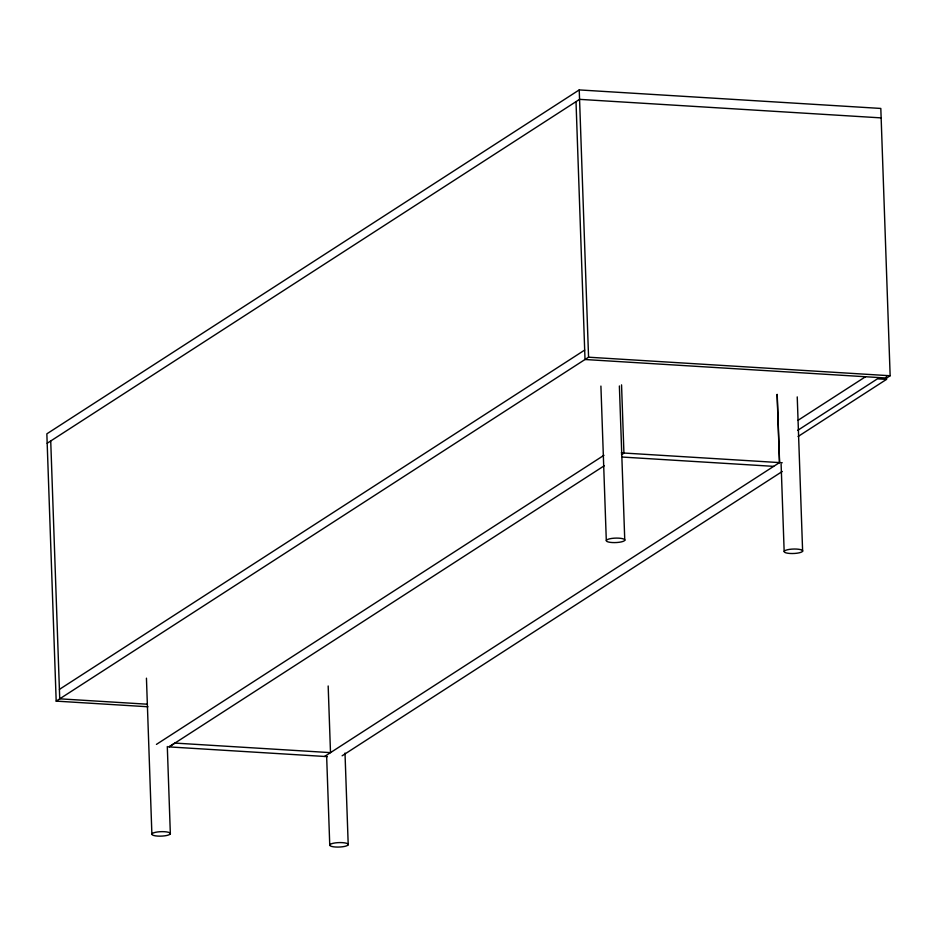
<?xml version="1.0" encoding="UTF-8"?>
<svg xmlns="http://www.w3.org/2000/svg" width="937" height="937" viewBox="0 0 937 937"><rect width="100%" height="100%" fill="white"/><g stroke="black" fill="none" stroke-linecap="round" stroke-linejoin="round"><path stroke-width="1.41" d="M576.009 101.653L585.016 359.503L886.601 378.033L890.15 375.749L880.815 108.446L579.23 89.917L46.85 433.831L56.185 701.122L147.976 706.767M47.178 443.271L579.558 99.357L881.143 117.886M59.406 689.398L584.688 350.075M56.185 701.122L588.565 357.208L890.15 375.749M156.432 744.388L603.955 455.288M621.559 454.504L623.925 452.969L621.547 384.861M169.047 746.894L604.283 465.748M621.5 454.621L623.948 453.039M797.984 420.338L865.495 376.744M797.633 430.399L877.454 378.829L886.507 379.38L886.402 376.475M798.078 436.501L886.507 379.38M324.589 756.452L779.584 462.538L777.206 394.43M342.122 755.796L782.278 471.463M621.208 452.864L782.243 462.761M622.379 457.057L773.669 466.357M147.378 704.214L59.734 698.826L50.727 440.976M327.329 756.627L168.929 746.894L174.844 743.076L330.503 752.634L328.173 685.978M797.235 396.901L802.622 551.225A9.3 2.237 -2 0 1 787.876 553.252A9.3 2.237 -2 0 1 789.668 549.351A9.3 2.237 -2 0 1 802.622 551.225M781.107 463.979L784.152 551.331M777.113 394.477L779.49 462.597M619.38 385.974L624.768 540.298A9.3 2.237 -2 0 1 610.01 542.324A9.3 2.237 -2 0 1 611.814 538.424A9.3 2.237 -2 0 1 624.768 540.298M600.91 386.079L606.298 540.403M579.23 89.917L588.565 357.208M345.003 753.055L348.213 844.776A9.3 2.237 -2 0 1 333.455 846.802A9.3 2.237 -2 0 1 335.259 842.902A9.3 2.237 -2 0 1 348.213 844.776M326.638 756.077L329.742 844.881M167.301 746.496L170.347 833.836A9.3 2.237 -2 0 1 155.601 835.874A9.3 2.237 -2 0 1 157.393 831.974A9.3 2.237 -2 0 1 170.347 833.836M146.441 678.177L151.876 833.953"/></g></svg>
